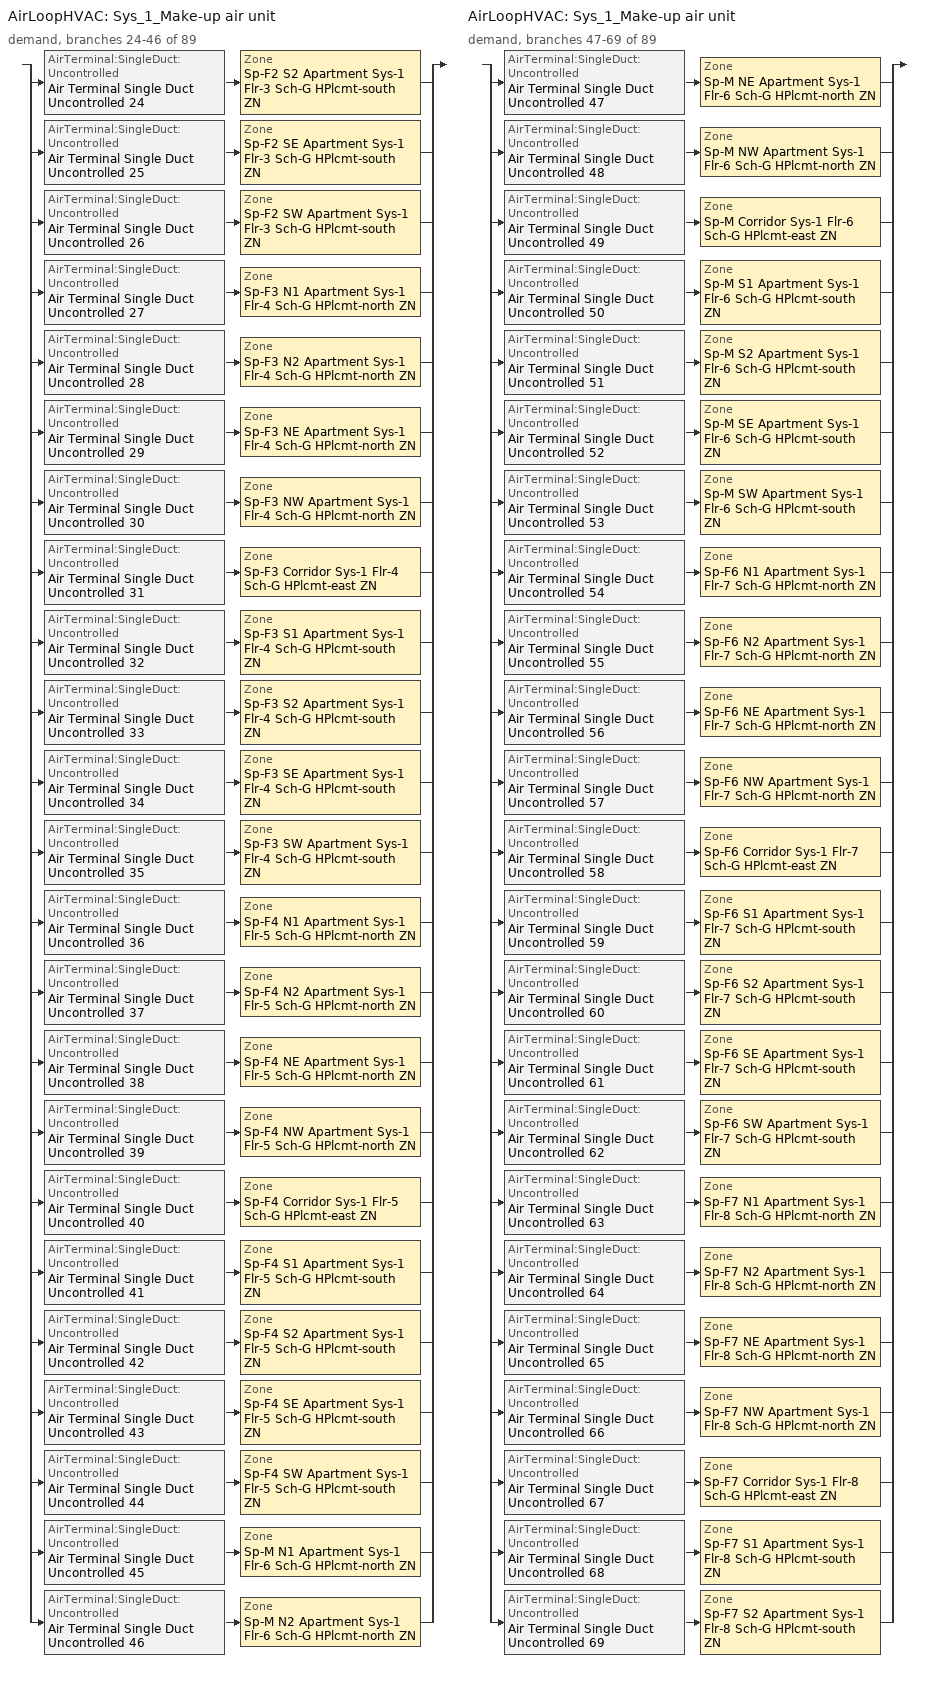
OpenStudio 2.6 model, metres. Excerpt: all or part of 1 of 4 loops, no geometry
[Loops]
AirLoopHVAC 'Sys_1_Make-up air unit'
 demand, branches 24-46 of 89: split
  | AirTerminal:SingleDuct:Uncontrolled 'Air Terminal Single Duct Uncontrolled 24' > Zone 'Sp-F2 S2 Apartment Sys-1 Flr-3 Sch-G HPlcmt-south ZN'
  | AirTerminal:SingleDuct:Uncontrolled 'Air Terminal Single Duct Uncontrolled 25' > Zone 'Sp-F2 SE Apartment Sys-1 Flr-3 Sch-G HPlcmt-south ZN'
  | AirTerminal:SingleDuct:Uncontrolled 'Air Terminal Single Duct Uncontrolled 26' > Zone 'Sp-F2 SW Apartment Sys-1 Flr-3 Sch-G HPlcmt-south ZN'
  | AirTerminal:SingleDuct:Uncontrolled 'Air Terminal Single Duct Uncontrolled 27' > Zone 'Sp-F3 N1 Apartment Sys-1 Flr-4 Sch-G HPlcmt-north ZN'
  | AirTerminal:SingleDuct:Uncontrolled 'Air Terminal Single Duct Uncontrolled 28' > Zone 'Sp-F3 N2 Apartment Sys-1 Flr-4 Sch-G HPlcmt-north ZN'
  | AirTerminal:SingleDuct:Uncontrolled 'Air Terminal Single Duct Uncontrolled 29' > Zone 'Sp-F3 NE Apartment Sys-1 Flr-4 Sch-G HPlcmt-north ZN'
  | AirTerminal:SingleDuct:Uncontrolled 'Air Terminal Single Duct Uncontrolled 30' > Zone 'Sp-F3 NW Apartment Sys-1 Flr-4 Sch-G HPlcmt-north ZN'
  | AirTerminal:SingleDuct:Uncontrolled 'Air Terminal Single Duct Uncontrolled 31' > Zone 'Sp-F3 Corridor Sys-1 Flr-4 Sch-G HPlcmt-east ZN'
  | AirTerminal:SingleDuct:Uncontrolled 'Air Terminal Single Duct Uncontrolled 32' > Zone 'Sp-F3 S1 Apartment Sys-1 Flr-4 Sch-G HPlcmt-south ZN'
  | AirTerminal:SingleDuct:Uncontrolled 'Air Terminal Single Duct Uncontrolled 33' > Zone 'Sp-F3 S2 Apartment Sys-1 Flr-4 Sch-G HPlcmt-south ZN'
  | AirTerminal:SingleDuct:Uncontrolled 'Air Terminal Single Duct Uncontrolled 34' > Zone 'Sp-F3 SE Apartment Sys-1 Flr-4 Sch-G HPlcmt-south ZN'
  | AirTerminal:SingleDuct:Uncontrolled 'Air Terminal Single Duct Uncontrolled 35' > Zone 'Sp-F3 SW Apartment Sys-1 Flr-4 Sch-G HPlcmt-south ZN'
  | AirTerminal:SingleDuct:Uncontrolled 'Air Terminal Single Duct Uncontrolled 36' > Zone 'Sp-F4 N1 Apartment Sys-1 Flr-5 Sch-G HPlcmt-north ZN'
  | AirTerminal:SingleDuct:Uncontrolled 'Air Terminal Single Duct Uncontrolled 37' > Zone 'Sp-F4 N2 Apartment Sys-1 Flr-5 Sch-G HPlcmt-north ZN'
  | AirTerminal:SingleDuct:Uncontrolled 'Air Terminal Single Duct Uncontrolled 38' > Zone 'Sp-F4 NE Apartment Sys-1 Flr-5 Sch-G HPlcmt-north ZN'
  | AirTerminal:SingleDuct:Uncontrolled 'Air Terminal Single Duct Uncontrolled 39' > Zone 'Sp-F4 NW Apartment Sys-1 Flr-5 Sch-G HPlcmt-north ZN'
  | AirTerminal:SingleDuct:Uncontrolled 'Air Terminal Single Duct Uncontrolled 40' > Zone 'Sp-F4 Corridor Sys-1 Flr-5 Sch-G HPlcmt-east ZN'
  | AirTerminal:SingleDuct:Uncontrolled 'Air Terminal Single Duct Uncontrolled 41' > Zone 'Sp-F4 S1 Apartment Sys-1 Flr-5 Sch-G HPlcmt-south ZN'
  | AirTerminal:SingleDuct:Uncontrolled 'Air Terminal Single Duct Uncontrolled 42' > Zone 'Sp-F4 S2 Apartment Sys-1 Flr-5 Sch-G HPlcmt-south ZN'
  | AirTerminal:SingleDuct:Uncontrolled 'Air Terminal Single Duct Uncontrolled 43' > Zone 'Sp-F4 SE Apartment Sys-1 Flr-5 Sch-G HPlcmt-south ZN'
  | AirTerminal:SingleDuct:Uncontrolled 'Air Terminal Single Duct Uncontrolled 44' > Zone 'Sp-F4 SW Apartment Sys-1 Flr-5 Sch-G HPlcmt-south ZN'
  | AirTerminal:SingleDuct:Uncontrolled 'Air Terminal Single Duct Uncontrolled 45' > Zone 'Sp-M N1 Apartment Sys-1 Flr-6 Sch-G HPlcmt-north ZN'
  | AirTerminal:SingleDuct:Uncontrolled 'Air Terminal Single Duct Uncontrolled 46' > Zone 'Sp-M N2 Apartment Sys-1 Flr-6 Sch-G HPlcmt-north ZN'
AirLoopHVAC 'Sys_1_Make-up air unit'
 demand, branches 47-69 of 89: split
  | AirTerminal:SingleDuct:Uncontrolled 'Air Terminal Single Duct Uncontrolled 47' > Zone 'Sp-M NE Apartment Sys-1 Flr-6 Sch-G HPlcmt-north ZN'
  | AirTerminal:SingleDuct:Uncontrolled 'Air Terminal Single Duct Uncontrolled 48' > Zone 'Sp-M NW Apartment Sys-1 Flr-6 Sch-G HPlcmt-north ZN'
  | AirTerminal:SingleDuct:Uncontrolled 'Air Terminal Single Duct Uncontrolled 49' > Zone 'Sp-M Corridor Sys-1 Flr-6 Sch-G HPlcmt-east ZN'
  | AirTerminal:SingleDuct:Uncontrolled 'Air Terminal Single Duct Uncontrolled 50' > Zone 'Sp-M S1 Apartment Sys-1 Flr-6 Sch-G HPlcmt-south ZN'
  | AirTerminal:SingleDuct:Uncontrolled 'Air Terminal Single Duct Uncontrolled 51' > Zone 'Sp-M S2 Apartment Sys-1 Flr-6 Sch-G HPlcmt-south ZN'
  | AirTerminal:SingleDuct:Uncontrolled 'Air Terminal Single Duct Uncontrolled 52' > Zone 'Sp-M SE Apartment Sys-1 Flr-6 Sch-G HPlcmt-south ZN'
  | AirTerminal:SingleDuct:Uncontrolled 'Air Terminal Single Duct Uncontrolled 53' > Zone 'Sp-M SW Apartment Sys-1 Flr-6 Sch-G HPlcmt-south ZN'
  | AirTerminal:SingleDuct:Uncontrolled 'Air Terminal Single Duct Uncontrolled 54' > Zone 'Sp-F6 N1 Apartment Sys-1 Flr-7 Sch-G HPlcmt-north ZN'
  | AirTerminal:SingleDuct:Uncontrolled 'Air Terminal Single Duct Uncontrolled 55' > Zone 'Sp-F6 N2 Apartment Sys-1 Flr-7 Sch-G HPlcmt-north ZN'
  | AirTerminal:SingleDuct:Uncontrolled 'Air Terminal Single Duct Uncontrolled 56' > Zone 'Sp-F6 NE Apartment Sys-1 Flr-7 Sch-G HPlcmt-north ZN'
  | AirTerminal:SingleDuct:Uncontrolled 'Air Terminal Single Duct Uncontrolled 57' > Zone 'Sp-F6 NW Apartment Sys-1 Flr-7 Sch-G HPlcmt-north ZN'
  | AirTerminal:SingleDuct:Uncontrolled 'Air Terminal Single Duct Uncontrolled 58' > Zone 'Sp-F6 Corridor Sys-1 Flr-7 Sch-G HPlcmt-east ZN'
  | AirTerminal:SingleDuct:Uncontrolled 'Air Terminal Single Duct Uncontrolled 59' > Zone 'Sp-F6 S1 Apartment Sys-1 Flr-7 Sch-G HPlcmt-south ZN'
  | AirTerminal:SingleDuct:Uncontrolled 'Air Terminal Single Duct Uncontrolled 60' > Zone 'Sp-F6 S2 Apartment Sys-1 Flr-7 Sch-G HPlcmt-south ZN'
  | AirTerminal:SingleDuct:Uncontrolled 'Air Terminal Single Duct Uncontrolled 61' > Zone 'Sp-F6 SE Apartment Sys-1 Flr-7 Sch-G HPlcmt-south ZN'
  | AirTerminal:SingleDuct:Uncontrolled 'Air Terminal Single Duct Uncontrolled 62' > Zone 'Sp-F6 SW Apartment Sys-1 Flr-7 Sch-G HPlcmt-south ZN'
  | AirTerminal:SingleDuct:Uncontrolled 'Air Terminal Single Duct Uncontrolled 63' > Zone 'Sp-F7 N1 Apartment Sys-1 Flr-8 Sch-G HPlcmt-north ZN'
  | AirTerminal:SingleDuct:Uncontrolled 'Air Terminal Single Duct Uncontrolled 64' > Zone 'Sp-F7 N2 Apartment Sys-1 Flr-8 Sch-G HPlcmt-north ZN'
  | AirTerminal:SingleDuct:Uncontrolled 'Air Terminal Single Duct Uncontrolled 65' > Zone 'Sp-F7 NE Apartment Sys-1 Flr-8 Sch-G HPlcmt-north ZN'
  | AirTerminal:SingleDuct:Uncontrolled 'Air Terminal Single Duct Uncontrolled 66' > Zone 'Sp-F7 NW Apartment Sys-1 Flr-8 Sch-G HPlcmt-north ZN'
  | AirTerminal:SingleDuct:Uncontrolled 'Air Terminal Single Duct Uncontrolled 67' > Zone 'Sp-F7 Corridor Sys-1 Flr-8 Sch-G HPlcmt-east ZN'
  | AirTerminal:SingleDuct:Uncontrolled 'Air Terminal Single Duct Uncontrolled 68' > Zone 'Sp-F7 S1 Apartment Sys-1 Flr-8 Sch-G HPlcmt-south ZN'
  | AirTerminal:SingleDuct:Uncontrolled 'Air Terminal Single Duct Uncontrolled 69' > Zone 'Sp-F7 S2 Apartment Sys-1 Flr-8 Sch-G HPlcmt-south ZN'
[Sizing:Zone] Zone Cooling Design Supply Air Temperature Input Method=SupplyAirTemperature; Zone Cooling Design Supply Air Temperature {C}=13; Zone Cooling Design Supply Air Temperature Difference {deltaC}=11.11; Zone Heating Design Supply Air Temperature Input Method=SupplyAirTemperature; Zone Heating Design Supply Air Temperature {C}=43; Zone Heating Design Supply Air Temperature Difference {deltaC}=11.11; Zone Cooling Design Supply Air Humidity Ratio {kg-H2O/kg-air}=0.0085; Zone Heating Design Supply Air Humidity Ratio {kg-H2O/kg-air}=0.008; Zone Heating Sizing Factor=1.3; Zone Cooling Sizing Factor=1.1; Cooling Design Air Flow Method=DesignDay; Heating Design Air Flow Method=DesignDay; Account for Dedicated Outdoor Air System=No; Dedicated Outdoor Air System Control Strategy=NeutralSupplyAir; Dedicated Outdoor Air Low Setpoint Temperature for Design {C}=autosize; Dedicated Outdoor Air High Setpoint Temperature for Design {C}=autosize
Sp-F2 S2 Apartment Sys-1 Flr-3 Sch-G HPlcmt-south ZN; Sp-F2 SE Apartment Sys-1 Flr-3 Sch-G HPlcmt-south ZN; Sp-F2 SW Apartment Sys-1 Flr-3 Sch-G HPlcmt-south ZN; Sp-F3 N1 Apartment Sys-1 Flr-4 Sch-G HPlcmt-north ZN; Sp-F3 N2 Apartment Sys-1 Flr-4 Sch-G HPlcmt-north ZN; Sp-F3 NE Apartment Sys-1 Flr-4 Sch-G HPlcmt-north ZN; Sp-F3 NW Apartment Sys-1 Flr-4 Sch-G HPlcmt-north ZN; Sp-F3 Corridor Sys-1 Flr-4 Sch-G HPlcmt-east ZN; Sp-F3 S1 Apartment Sys-1 Flr-4 Sch-G HPlcmt-south ZN; Sp-F3 S2 Apartment Sys-1 Flr-4 Sch-G HPlcmt-south ZN; Sp-F3 SE Apartment Sys-1 Flr-4 Sch-G HPlcmt-south ZN; Sp-F3 SW Apartment Sys-1 Flr-4 Sch-G HPlcmt-south ZN; Sp-F4 N1 Apartment Sys-1 Flr-5 Sch-G HPlcmt-north ZN; Sp-F4 N2 Apartment Sys-1 Flr-5 Sch-G HPlcmt-north ZN; Sp-F4 NE Apartment Sys-1 Flr-5 Sch-G HPlcmt-north ZN; Sp-F4 NW Apartment Sys-1 Flr-5 Sch-G HPlcmt-north ZN; Sp-F4 Corridor Sys-1 Flr-5 Sch-G HPlcmt-east ZN; Sp-F4 S1 Apartment Sys-1 Flr-5 Sch-G HPlcmt-south ZN; Sp-F4 S2 Apartment Sys-1 Flr-5 Sch-G HPlcmt-south ZN; Sp-F4 SE Apartment Sys-1 Flr-5 Sch-G HPlcmt-south ZN; Sp-F4 SW Apartment Sys-1 Flr-5 Sch-G HPlcmt-south ZN; Sp-M N1 Apartment Sys-1 Flr-6 Sch-G HPlcmt-north ZN; Sp-M N2 Apartment Sys-1 Flr-6 Sch-G HPlcmt-north ZN; Sp-M NE Apartment Sys-1 Flr-6 Sch-G HPlcmt-north ZN; Sp-M NW Apartment Sys-1 Flr-6 Sch-G HPlcmt-north ZN; Sp-M Corridor Sys-1 Flr-6 Sch-G HPlcmt-east ZN; Sp-M S1 Apartment Sys-1 Flr-6 Sch-G HPlcmt-south ZN; Sp-M S2 Apartment Sys-1 Flr-6 Sch-G HPlcmt-south ZN; Sp-M SE Apartment Sys-1 Flr-6 Sch-G HPlcmt-south ZN; Sp-M SW Apartment Sys-1 Flr-6 Sch-G HPlcmt-south ZN; Sp-F6 N1 Apartment Sys-1 Flr-7 Sch-G HPlcmt-north ZN; Sp-F6 N2 Apartment Sys-1 Flr-7 Sch-G HPlcmt-north ZN; Sp-F6 NE Apartment Sys-1 Flr-7 Sch-G HPlcmt-north ZN; Sp-F6 NW Apartment Sys-1 Flr-7 Sch-G HPlcmt-north ZN; Sp-F6 Corridor Sys-1 Flr-7 Sch-G HPlcmt-east ZN; Sp-F6 S1 Apartment Sys-1 Flr-7 Sch-G HPlcmt-south ZN; Sp-F6 S2 Apartment Sys-1 Flr-7 Sch-G HPlcmt-south ZN; Sp-F6 SE Apartment Sys-1 Flr-7 Sch-G HPlcmt-south ZN; Sp-F6 SW Apartment Sys-1 Flr-7 Sch-G HPlcmt-south ZN; Sp-F7 N1 Apartment Sys-1 Flr-8 Sch-G HPlcmt-north ZN; Sp-F7 N2 Apartment Sys-1 Flr-8 Sch-G HPlcmt-north ZN; Sp-F7 NE Apartment Sys-1 Flr-8 Sch-G HPlcmt-north ZN; Sp-F7 NW Apartment Sys-1 Flr-8 Sch-G HPlcmt-north ZN; Sp-F7 Corridor Sys-1 Flr-8 Sch-G HPlcmt-east ZN; Sp-F7 S1 Apartment Sys-1 Flr-8 Sch-G HPlcmt-south ZN; Sp-F7 S2 Apartment Sys-1 Flr-8 Sch-G HPlcmt-south ZN
[Zone equipment]
Sp-F2 S2 Apartment Sys-1 Flr-3 Sch-G HPlcmt-south ZN: Sp-F2 S2 Apartment Sys-1 Flr-3 Sch-G HPlcmt-south ZN PTAC, Air Terminal Single Duct Uncontrolled 24, Sp-F2 S2 Apartment Sys-1 Flr-3 Sch-G HPlcmt-south ZN Elec Baseboard
Sp-F2 SE Apartment Sys-1 Flr-3 Sch-G HPlcmt-south ZN: Sp-F2 SE Apartment Sys-1 Flr-3 Sch-G HPlcmt-south ZN PTAC, Air Terminal Single Duct Uncontrolled 25, Sp-F2 SE Apartment Sys-1 Flr-3 Sch-G HPlcmt-south ZN Elec Baseboard
Sp-F2 SW Apartment Sys-1 Flr-3 Sch-G HPlcmt-south ZN: Sp-F2 SW Apartment Sys-1 Flr-3 Sch-G HPlcmt-south ZN PTAC, Air Terminal Single Duct Uncontrolled 26, Sp-F2 SW Apartment Sys-1 Flr-3 Sch-G HPlcmt-south ZN Elec Baseboard
Sp-F3 N1 Apartment Sys-1 Flr-4 Sch-G HPlcmt-north ZN: Sp-F3 N1 Apartment Sys-1 Flr-4 Sch-G HPlcmt-north ZN PTAC, Air Terminal Single Duct Uncontrolled 27, Sp-F3 N1 Apartment Sys-1 Flr-4 Sch-G HPlcmt-north ZN Elec Baseboard
Sp-F3 N2 Apartment Sys-1 Flr-4 Sch-G HPlcmt-north ZN: Sp-F3 N2 Apartment Sys-1 Flr-4 Sch-G HPlcmt-north ZN PTAC, Air Terminal Single Duct Uncontrolled 28, Sp-F3 N2 Apartment Sys-1 Flr-4 Sch-G HPlcmt-north ZN Elec Baseboard
Sp-F3 NE Apartment Sys-1 Flr-4 Sch-G HPlcmt-north ZN: Sp-F3 NE Apartment Sys-1 Flr-4 Sch-G HPlcmt-north ZN PTAC, Air Terminal Single Duct Uncontrolled 29, Sp-F3 NE Apartment Sys-1 Flr-4 Sch-G HPlcmt-north ZN Elec Baseboard
Sp-F3 NW Apartment Sys-1 Flr-4 Sch-G HPlcmt-north ZN: Sp-F3 NW Apartment Sys-1 Flr-4 Sch-G HPlcmt-north ZN PTAC, Air Terminal Single Duct Uncontrolled 30, Sp-F3 NW Apartment Sys-1 Flr-4 Sch-G HPlcmt-north ZN Elec Baseboard
Sp-F3 Corridor Sys-1 Flr-4 Sch-G HPlcmt-east ZN: Sp-F3 Corridor Sys-1 Flr-4 Sch-G HPlcmt-east ZN PTAC, Air Terminal Single Duct Uncontrolled 31, Sp-F3 Corridor Sys-1 Flr-4 Sch-G HPlcmt-east ZN Elec Baseboard
Sp-F3 S1 Apartment Sys-1 Flr-4 Sch-G HPlcmt-south ZN: Sp-F3 S1 Apartment Sys-1 Flr-4 Sch-G HPlcmt-south ZN PTAC, Air Terminal Single Duct Uncontrolled 32, Sp-F3 S1 Apartment Sys-1 Flr-4 Sch-G HPlcmt-south ZN Elec Baseboard
Sp-F3 S2 Apartment Sys-1 Flr-4 Sch-G HPlcmt-south ZN: Sp-F3 S2 Apartment Sys-1 Flr-4 Sch-G HPlcmt-south ZN PTAC, Air Terminal Single Duct Uncontrolled 33, Sp-F3 S2 Apartment Sys-1 Flr-4 Sch-G HPlcmt-south ZN Elec Baseboard
Sp-F3 SE Apartment Sys-1 Flr-4 Sch-G HPlcmt-south ZN: Sp-F3 SE Apartment Sys-1 Flr-4 Sch-G HPlcmt-south ZN PTAC, Air Terminal Single Duct Uncontrolled 34, Sp-F3 SE Apartment Sys-1 Flr-4 Sch-G HPlcmt-south ZN Elec Baseboard
Sp-F3 SW Apartment Sys-1 Flr-4 Sch-G HPlcmt-south ZN: Sp-F3 SW Apartment Sys-1 Flr-4 Sch-G HPlcmt-south ZN PTAC, Air Terminal Single Duct Uncontrolled 35, Sp-F3 SW Apartment Sys-1 Flr-4 Sch-G HPlcmt-south ZN Elec Baseboard
Sp-F4 N1 Apartment Sys-1 Flr-5 Sch-G HPlcmt-north ZN: Sp-F4 N1 Apartment Sys-1 Flr-5 Sch-G HPlcmt-north ZN PTAC, Air Terminal Single Duct Uncontrolled 36, Sp-F4 N1 Apartment Sys-1 Flr-5 Sch-G HPlcmt-north ZN Elec Baseboard
Sp-F4 N2 Apartment Sys-1 Flr-5 Sch-G HPlcmt-north ZN: Sp-F4 N2 Apartment Sys-1 Flr-5 Sch-G HPlcmt-north ZN PTAC, Air Terminal Single Duct Uncontrolled 37, Sp-F4 N2 Apartment Sys-1 Flr-5 Sch-G HPlcmt-north ZN Elec Baseboard
Sp-F4 NE Apartment Sys-1 Flr-5 Sch-G HPlcmt-north ZN: Sp-F4 NE Apartment Sys-1 Flr-5 Sch-G HPlcmt-north ZN PTAC, Air Terminal Single Duct Uncontrolled 38, Sp-F4 NE Apartment Sys-1 Flr-5 Sch-G HPlcmt-north ZN Elec Baseboard
Sp-F4 NW Apartment Sys-1 Flr-5 Sch-G HPlcmt-north ZN: Sp-F4 NW Apartment Sys-1 Flr-5 Sch-G HPlcmt-north ZN PTAC, Air Terminal Single Duct Uncontrolled 39, Sp-F4 NW Apartment Sys-1 Flr-5 Sch-G HPlcmt-north ZN Elec Baseboard
Sp-F4 Corridor Sys-1 Flr-5 Sch-G HPlcmt-east ZN: Sp-F4 Corridor Sys-1 Flr-5 Sch-G HPlcmt-east ZN PTAC, Air Terminal Single Duct Uncontrolled 40, Sp-F4 Corridor Sys-1 Flr-5 Sch-G HPlcmt-east ZN Elec Baseboard
Sp-F4 S1 Apartment Sys-1 Flr-5 Sch-G HPlcmt-south ZN: Sp-F4 S1 Apartment Sys-1 Flr-5 Sch-G HPlcmt-south ZN PTAC, Air Terminal Single Duct Uncontrolled 41, Sp-F4 S1 Apartment Sys-1 Flr-5 Sch-G HPlcmt-south ZN Elec Baseboard
Sp-F4 S2 Apartment Sys-1 Flr-5 Sch-G HPlcmt-south ZN: Sp-F4 S2 Apartment Sys-1 Flr-5 Sch-G HPlcmt-south ZN PTAC, Air Terminal Single Duct Uncontrolled 42, Sp-F4 S2 Apartment Sys-1 Flr-5 Sch-G HPlcmt-south ZN Elec Baseboard
Sp-F4 SE Apartment Sys-1 Flr-5 Sch-G HPlcmt-south ZN: Sp-F4 SE Apartment Sys-1 Flr-5 Sch-G HPlcmt-south ZN PTAC, Air Terminal Single Duct Uncontrolled 43, Sp-F4 SE Apartment Sys-1 Flr-5 Sch-G HPlcmt-south ZN Elec Baseboard
Sp-F4 SW Apartment Sys-1 Flr-5 Sch-G HPlcmt-south ZN: Sp-F4 SW Apartment Sys-1 Flr-5 Sch-G HPlcmt-south ZN PTAC, Air Terminal Single Duct Uncontrolled 44, Sp-F4 SW Apartment Sys-1 Flr-5 Sch-G HPlcmt-south ZN Elec Baseboard
Sp-M N1 Apartment Sys-1 Flr-6 Sch-G HPlcmt-north ZN: Sp-M N1 Apartment Sys-1 Flr-6 Sch-G HPlcmt-north ZN PTAC, Air Terminal Single Duct Uncontrolled 45, Sp-M N1 Apartment Sys-1 Flr-6 Sch-G HPlcmt-north ZN Elec Baseboard
Sp-M N2 Apartment Sys-1 Flr-6 Sch-G HPlcmt-north ZN: Sp-M N2 Apartment Sys-1 Flr-6 Sch-G HPlcmt-north ZN PTAC, Air Terminal Single Duct Uncontrolled 46, Sp-M N2 Apartment Sys-1 Flr-6 Sch-G HPlcmt-north ZN Elec Baseboard
Sp-M NE Apartment Sys-1 Flr-6 Sch-G HPlcmt-north ZN: Sp-M NE Apartment Sys-1 Flr-6 Sch-G HPlcmt-north ZN PTAC, Air Terminal Single Duct Uncontrolled 47, Sp-M NE Apartment Sys-1 Flr-6 Sch-G HPlcmt-north ZN Elec Baseboard
Sp-M NW Apartment Sys-1 Flr-6 Sch-G HPlcmt-north ZN: Sp-M NW Apartment Sys-1 Flr-6 Sch-G HPlcmt-north ZN PTAC, Air Terminal Single Duct Uncontrolled 48, Sp-M NW Apartment Sys-1 Flr-6 Sch-G HPlcmt-north ZN Elec Baseboard
Sp-M Corridor Sys-1 Flr-6 Sch-G HPlcmt-east ZN: Sp-M Corridor Sys-1 Flr-6 Sch-G HPlcmt-east ZN PTAC, Air Terminal Single Duct Uncontrolled 49, Sp-M Corridor Sys-1 Flr-6 Sch-G HPlcmt-east ZN Elec Baseboard
Sp-M S1 Apartment Sys-1 Flr-6 Sch-G HPlcmt-south ZN: Sp-M S1 Apartment Sys-1 Flr-6 Sch-G HPlcmt-south ZN PTAC, Air Terminal Single Duct Uncontrolled 50, Sp-M S1 Apartment Sys-1 Flr-6 Sch-G HPlcmt-south ZN Elec Baseboard
Sp-M S2 Apartment Sys-1 Flr-6 Sch-G HPlcmt-south ZN: Sp-M S2 Apartment Sys-1 Flr-6 Sch-G HPlcmt-south ZN PTAC, Air Terminal Single Duct Uncontrolled 51, Sp-M S2 Apartment Sys-1 Flr-6 Sch-G HPlcmt-south ZN Elec Baseboard
Sp-M SE Apartment Sys-1 Flr-6 Sch-G HPlcmt-south ZN: Sp-M SE Apartment Sys-1 Flr-6 Sch-G HPlcmt-south ZN PTAC, Air Terminal Single Duct Uncontrolled 52, Sp-M SE Apartment Sys-1 Flr-6 Sch-G HPlcmt-south ZN Elec Baseboard
Sp-M SW Apartment Sys-1 Flr-6 Sch-G HPlcmt-south ZN: Sp-M SW Apartment Sys-1 Flr-6 Sch-G HPlcmt-south ZN PTAC, Air Terminal Single Duct Uncontrolled 53, Sp-M SW Apartment Sys-1 Flr-6 Sch-G HPlcmt-south ZN Elec Baseboard
Sp-F6 N1 Apartment Sys-1 Flr-7 Sch-G HPlcmt-north ZN: Sp-F6 N1 Apartment Sys-1 Flr-7 Sch-G HPlcmt-north ZN PTAC, Air Terminal Single Duct Uncontrolled 54, Sp-F6 N1 Apartment Sys-1 Flr-7 Sch-G HPlcmt-north ZN Elec Baseboard
Sp-F6 N2 Apartment Sys-1 Flr-7 Sch-G HPlcmt-north ZN: Sp-F6 N2 Apartment Sys-1 Flr-7 Sch-G HPlcmt-north ZN PTAC, Air Terminal Single Duct Uncontrolled 55, Sp-F6 N2 Apartment Sys-1 Flr-7 Sch-G HPlcmt-north ZN Elec Baseboard
Sp-F6 NE Apartment Sys-1 Flr-7 Sch-G HPlcmt-north ZN: Sp-F6 NE Apartment Sys-1 Flr-7 Sch-G HPlcmt-north ZN PTAC, Air Terminal Single Duct Uncontrolled 56, Sp-F6 NE Apartment Sys-1 Flr-7 Sch-G HPlcmt-north ZN Elec Baseboard
Sp-F6 NW Apartment Sys-1 Flr-7 Sch-G HPlcmt-north ZN: Sp-F6 NW Apartment Sys-1 Flr-7 Sch-G HPlcmt-north ZN PTAC, Air Terminal Single Duct Uncontrolled 57, Sp-F6 NW Apartment Sys-1 Flr-7 Sch-G HPlcmt-north ZN Elec Baseboard
Sp-F6 Corridor Sys-1 Flr-7 Sch-G HPlcmt-east ZN: Sp-F6 Corridor Sys-1 Flr-7 Sch-G HPlcmt-east ZN PTAC, Air Terminal Single Duct Uncontrolled 58, Sp-F6 Corridor Sys-1 Flr-7 Sch-G HPlcmt-east ZN Elec Baseboard
Sp-F6 S1 Apartment Sys-1 Flr-7 Sch-G HPlcmt-south ZN: Sp-F6 S1 Apartment Sys-1 Flr-7 Sch-G HPlcmt-south ZN PTAC, Air Terminal Single Duct Uncontrolled 59, Sp-F6 S1 Apartment Sys-1 Flr-7 Sch-G HPlcmt-south ZN Elec Baseboard
Sp-F6 S2 Apartment Sys-1 Flr-7 Sch-G HPlcmt-south ZN: Sp-F6 S2 Apartment Sys-1 Flr-7 Sch-G HPlcmt-south ZN PTAC, Air Terminal Single Duct Uncontrolled 60, Sp-F6 S2 Apartment Sys-1 Flr-7 Sch-G HPlcmt-south ZN Elec Baseboard
Sp-F6 SE Apartment Sys-1 Flr-7 Sch-G HPlcmt-south ZN: Sp-F6 SE Apartment Sys-1 Flr-7 Sch-G HPlcmt-south ZN PTAC, Air Terminal Single Duct Uncontrolled 61, Sp-F6 SE Apartment Sys-1 Flr-7 Sch-G HPlcmt-south ZN Elec Baseboard
Sp-F6 SW Apartment Sys-1 Flr-7 Sch-G HPlcmt-south ZN: Sp-F6 SW Apartment Sys-1 Flr-7 Sch-G HPlcmt-south ZN PTAC, Air Terminal Single Duct Uncontrolled 62, Sp-F6 SW Apartment Sys-1 Flr-7 Sch-G HPlcmt-south ZN Elec Baseboard
Sp-F7 N1 Apartment Sys-1 Flr-8 Sch-G HPlcmt-north ZN: Sp-F7 N1 Apartment Sys-1 Flr-8 Sch-G HPlcmt-north ZN PTAC, Air Terminal Single Duct Uncontrolled 63, Sp-F7 N1 Apartment Sys-1 Flr-8 Sch-G HPlcmt-north ZN Elec Baseboard
Sp-F7 N2 Apartment Sys-1 Flr-8 Sch-G HPlcmt-north ZN: Sp-F7 N2 Apartment Sys-1 Flr-8 Sch-G HPlcmt-north ZN PTAC, Air Terminal Single Duct Uncontrolled 64, Sp-F7 N2 Apartment Sys-1 Flr-8 Sch-G HPlcmt-north ZN Elec Baseboard
Sp-F7 NE Apartment Sys-1 Flr-8 Sch-G HPlcmt-north ZN: Sp-F7 NE Apartment Sys-1 Flr-8 Sch-G HPlcmt-north ZN PTAC, Air Terminal Single Duct Uncontrolled 65, Sp-F7 NE Apartment Sys-1 Flr-8 Sch-G HPlcmt-north ZN Elec Baseboard
Sp-F7 NW Apartment Sys-1 Flr-8 Sch-G HPlcmt-north ZN: Sp-F7 NW Apartment Sys-1 Flr-8 Sch-G HPlcmt-north ZN PTAC, Air Terminal Single Duct Uncontrolled 66, Sp-F7 NW Apartment Sys-1 Flr-8 Sch-G HPlcmt-north ZN Elec Baseboard
Sp-F7 Corridor Sys-1 Flr-8 Sch-G HPlcmt-east ZN: Sp-F7 Corridor Sys-1 Flr-8 Sch-G HPlcmt-east ZN PTAC, Air Terminal Single Duct Uncontrolled 67, Sp-F7 Corridor Sys-1 Flr-8 Sch-G HPlcmt-east ZN Elec Baseboard
Sp-F7 S1 Apartment Sys-1 Flr-8 Sch-G HPlcmt-south ZN: Sp-F7 S1 Apartment Sys-1 Flr-8 Sch-G HPlcmt-south ZN PTAC, Air Terminal Single Duct Uncontrolled 68, Sp-F7 S1 Apartment Sys-1 Flr-8 Sch-G HPlcmt-south ZN Elec Baseboard
Sp-F7 S2 Apartment Sys-1 Flr-8 Sch-G HPlcmt-south ZN: Sp-F7 S2 Apartment Sys-1 Flr-8 Sch-G HPlcmt-south ZN PTAC, Air Terminal Single Duct Uncontrolled 69, Sp-F7 S2 Apartment Sys-1 Flr-8 Sch-G HPlcmt-south ZN Elec Baseboard
[Coil:Heating:Electric] Availability Schedule=ON_OFF_ALWAYS_OFF
Coil Heating Electric 24; Coil Heating Electric 25; Coil Heating Electric 26; Coil Heating Electric 27; Coil Heating Electric 28; Coil Heating Electric 29; Coil Heating Electric 30; Coil Heating Electric 31; Coil Heating Electric 32; Coil Heating Electric 33; Coil Heating Electric 34; Coil Heating Electric 35; Coil Heating Electric 36; Coil Heating Electric 37; Coil Heating Electric 38; Coil Heating Electric 39; Coil Heating Electric 40; Coil Heating Electric 41; Coil Heating Electric 42; Coil Heating Electric 43; Coil Heating Electric 44; Coil Heating Electric 45; Coil Heating Electric 46; Coil Heating Electric 47; Coil Heating Electric 48; Coil Heating Electric 49; Coil Heating Electric 50; Coil Heating Electric 51; Coil Heating Electric 52; Coil Heating Electric 53; Coil Heating Electric 54; Coil Heating Electric 55; Coil Heating Electric 56; Coil Heating Electric 57; Coil Heating Electric 58; Coil Heating Electric 59; Coil Heating Electric 60; Coil Heating Electric 61; Coil Heating Electric 62; Coil Heating Electric 63; Coil Heating Electric 64; Coil Heating Electric 65; Coil Heating Electric 66; Coil Heating Electric 67; Coil Heating Electric 68; Coil Heating Electric 69
[Coil:Cooling:DX:SingleSpeed] Availability Schedule=Always On Discrete; Rated Total Cooling Capacity {W}=autosize; Rated Sensible Heat Ratio=autosize; Rated Air Flow Rate {m3/s}=autosize; Rated Evaporator Fan Power Per Volume Flow Rate {W/(m3/s)}=773.3; Total Cooling Capacity Function of Temperature Curve=DXCOOL-NECB2011-REF-CAPFT; Total Cooling Capacity Function of Flow Fraction Curve=DXCOOL-NECB2011-REF-CAPFFLOW; Energy Input Ratio Function of Temperature Curve=DXCOOL-NECB2011-REF-COOLEIRFT; Energy Input Ratio Function of Flow Fraction Curve=DXCOOL-NECB2011-REF-COOLEIRFFLOW; Part Load Fraction Correlation Curve=DXCOOL-NECB2011-REF-COOLPLFFPLR; Condenser Type=AirCooled; Evaporative Condenser Effectiveness=0; Evaporative Condenser Air Flow Rate {m3/s}=Autosize; Evaporative Condenser Pump Rated Power Consumption {W}=Autosize; Crankcase Heater Capacity {W}=0; Maximum Outdoor Dry-Bulb Temperature for Crankcase Heater Operation {C}=0; Basin Heater Capacity {W/K}=0; Basin Heater Setpoint Temperature {C}=10
Name | Rated COP {W/W}
Coil Cooling DX Single Speed 25 9kBtu/hr 10.7EER | 3.60708
Coil Cooling DX Single Speed 26 12kBtu/hr 9.9EER | 3.34552
Coil Cooling DX Single Speed 27 14kBtu/hr 9.5EER | 3.22458
Coil Cooling DX Single Speed 28 7kBtu/hr 11.0EER | 3.72696
Coil Cooling DX Single Speed 29 7kBtu/hr 11.0EER | 3.72686
Coil Cooling DX Single Speed 30 12kBtu/hr 10.0EER | 3.39128
Coil Cooling DX Single Speed 31 13kBtu/hr 9.8EER | 3.32979
Coil Cooling DX Single Speed 32 7kBtu/hr 11.0EER | 3.72121
Coil Cooling DX Single Speed 33 9kBtu/hr 10.7EER | 3.60706
Coil Cooling DX Single Speed 34 9kBtu/hr 10.6EER | 3.6004
Coil Cooling DX Single Speed 35 12kBtu/hr 9.9EER | 3.35969
Coil Cooling DX Single Speed 36 14kBtu/hr 9.5EER | 3.21809
Coil Cooling DX Single Speed 37 7kBtu/hr 11.0EER | 3.72698
Coil Cooling DX Single Speed 38 7kBtu/hr 11.0EER | 3.72688
Coil Cooling DX Single Speed 39 12kBtu/hr 10.0EER | 3.3896
Coil Cooling DX Single Speed 40 13kBtu/hr 9.8EER | 3.32581
Coil Cooling DX Single Speed 41 7kBtu/hr 11.0EER | 3.71999
Coil Cooling DX Single Speed 42 9kBtu/hr 10.6EER | 3.60385
Coil Cooling DX Single Speed 43 9kBtu/hr 10.6EER | 3.59752
Coil Cooling DX Single Speed 44 12kBtu/hr 9.9EER | 3.36166
Coil Cooling DX Single Speed 45 14kBtu/hr 9.5EER | 3.21532
Coil Cooling DX Single Speed 46 7kBtu/hr 11.0EER; Coil Cooling DX Single Speed 55 7kBtu/hr 11.0EER | 3.727
Coil Cooling DX Single Speed 47 7kBtu/hr 11.0EER | 3.72689
Coil Cooling DX Single Speed 48 12kBtu/hr 10.0EER | 3.38965
Coil Cooling DX Single Speed 49 13kBtu/hr 9.8EER | 3.32357
Coil Cooling DX Single Speed 50 7kBtu/hr 11.0EER | 3.71954
Coil Cooling DX Single Speed 51 9kBtu/hr 10.6EER | 3.60226
Coil Cooling DX Single Speed 52 9kBtu/hr 10.6EER | 3.59599
Coil Cooling DX Single Speed 53 12kBtu/hr 9.9EER | 3.36228
Coil Cooling DX Single Speed 54 14kBtu/hr 9.5EER | 3.21421
Coil Cooling DX Single Speed 56 7kBtu/hr 11.0EER | 3.7269
Coil Cooling DX Single Speed 57 12kBtu/hr 10.0EER | 3.38988
Coil Cooling DX Single Speed 58 13kBtu/hr 9.8EER | 3.32183
Coil Cooling DX Single Speed 59 7kBtu/hr 11.0EER | 3.71922
Coil Cooling DX Single Speed 60 9kBtu/hr 10.6EER | 3.60105
Coil Cooling DX Single Speed 61 9kBtu/hr 10.6EER | 3.59479
Coil Cooling DX Single Speed 62 12kBtu/hr 9.9EER | 3.36264
Coil Cooling DX Single Speed 63 14kBtu/hr 9.5EER | 3.21347
Coil Cooling DX Single Speed 64 7kBtu/hr 11.0EER | 3.72702
Coil Cooling DX Single Speed 65 7kBtu/hr 11.0EER | 3.72691
Coil Cooling DX Single Speed 66 12kBtu/hr 10.0EER | 3.38981
Coil Cooling DX Single Speed 67 13kBtu/hr 9.8EER | 3.32013
Coil Cooling DX Single Speed 68 7kBtu/hr 11.0EER | 3.71877
Coil Cooling DX Single Speed 69 9kBtu/hr 10.6EER | 3.5998
Coil Cooling DX Single Speed 70 9kBtu/hr 10.6EER | 3.59353
[Fan:ConstantVolume] Availability Schedule=Always On Discrete; Fan Efficiency=0.39975; Pressure Rise {Pa}=640; Maximum Flow Rate {m3/s}=AutoSize; Motor Efficiency=0.615
Fan Constant Volume 25; Fan Constant Volume 26; Fan Constant Volume 27; Fan Constant Volume 28; Fan Constant Volume 29; Fan Constant Volume 30; Fan Constant Volume 31; Fan Constant Volume 32; Fan Constant Volume 33; Fan Constant Volume 34; Fan Constant Volume 35; Fan Constant Volume 36; Fan Constant Volume 37; Fan Constant Volume 38; Fan Constant Volume 39; Fan Constant Volume 40; Fan Constant Volume 41; Fan Constant Volume 42; Fan Constant Volume 43; Fan Constant Volume 44; Fan Constant Volume 45; Fan Constant Volume 46; Fan Constant Volume 47; Fan Constant Volume 48; Fan Constant Volume 49; Fan Constant Volume 50; Fan Constant Volume 51; Fan Constant Volume 52; Fan Constant Volume 53; Fan Constant Volume 54; Fan Constant Volume 55; Fan Constant Volume 56; Fan Constant Volume 57; Fan Constant Volume 58; Fan Constant Volume 59; Fan Constant Volume 60; Fan Constant Volume 61; Fan Constant Volume 62; Fan Constant Volume 63; Fan Constant Volume 64; Fan Constant Volume 65; Fan Constant Volume 66; Fan Constant Volume 67; Fan Constant Volume 68; Fan Constant Volume 69; Fan Constant Volume 70
[ZoneHVAC:PackagedTerminalAirConditioner] Availability Schedule=Always On Discrete; Supply Air Flow Rate During Cooling Operation {m3/s}=Autosize; Supply Air Flow Rate During Heating Operation {m3/s}=Autosize; Supply Air Flow Rate When No Cooling or Heating is Needed {m3/s}=Autosize; Outdoor Air Flow Rate During Cooling Operation {m3/s}=1e-05; Outdoor Air Flow Rate During Heating Operation {m3/s}=1e-05; Outdoor Air Flow Rate When No Cooling or Heating is Needed {m3/s}=1e-05; Fan Placement=DrawThrough
Name | Supply Air Fan | Heating Coil | Cooling Coil
Sp-F2 S2 Apartment Sys-1 Flr-3 Sch-G HPlcmt-south ZN PTAC | Fan Constant Volume 25 | Coil Heating Electric 24 | Coil Cooling DX Single Speed 25 9kBtu/hr 10.7EER
Sp-F2 SE Apartment Sys-1 Flr-3 Sch-G HPlcmt-south ZN PTAC | Fan Constant Volume 26 | Coil Heating Electric 25 | Coil Cooling DX Single Speed 26 12kBtu/hr 9.9EER
Sp-F2 SW Apartment Sys-1 Flr-3 Sch-G HPlcmt-south ZN PTAC | Fan Constant Volume 27 | Coil Heating Electric 26 | Coil Cooling DX Single Speed 27 14kBtu/hr 9.5EER
Sp-F3 N1 Apartment Sys-1 Flr-4 Sch-G HPlcmt-north ZN PTAC | Fan Constant Volume 28 | Coil Heating Electric 27 | Coil Cooling DX Single Speed 28 7kBtu/hr 11.0EER
Sp-F3 N2 Apartment Sys-1 Flr-4 Sch-G HPlcmt-north ZN PTAC | Fan Constant Volume 29 | Coil Heating Electric 28 | Coil Cooling DX Single Speed 29 7kBtu/hr 11.0EER
Sp-F3 NE Apartment Sys-1 Flr-4 Sch-G HPlcmt-north ZN PTAC | Fan Constant Volume 30 | Coil Heating Electric 29 | Coil Cooling DX Single Speed 30 12kBtu/hr 10.0EER
Sp-F3 NW Apartment Sys-1 Flr-4 Sch-G HPlcmt-north ZN PTAC | Fan Constant Volume 31 | Coil Heating Electric 30 | Coil Cooling DX Single Speed 31 13kBtu/hr 9.8EER
Sp-F3 Corridor Sys-1 Flr-4 Sch-G HPlcmt-east ZN PTAC | Fan Constant Volume 32 | Coil Heating Electric 31 | Coil Cooling DX Single Speed 32 7kBtu/hr 11.0EER
Sp-F3 S1 Apartment Sys-1 Flr-4 Sch-G HPlcmt-south ZN PTAC | Fan Constant Volume 33 | Coil Heating Electric 32 | Coil Cooling DX Single Speed 33 9kBtu/hr 10.7EER
Sp-F3 S2 Apartment Sys-1 Flr-4 Sch-G HPlcmt-south ZN PTAC | Fan Constant Volume 34 | Coil Heating Electric 33 | Coil Cooling DX Single Speed 34 9kBtu/hr 10.6EER
Sp-F3 SE Apartment Sys-1 Flr-4 Sch-G HPlcmt-south ZN PTAC | Fan Constant Volume 35 | Coil Heating Electric 34 | Coil Cooling DX Single Speed 35 12kBtu/hr 9.9EER
Sp-F3 SW Apartment Sys-1 Flr-4 Sch-G HPlcmt-south ZN PTAC | Fan Constant Volume 36 | Coil Heating Electric 35 | Coil Cooling DX Single Speed 36 14kBtu/hr 9.5EER
Sp-F4 N1 Apartment Sys-1 Flr-5 Sch-G HPlcmt-north ZN PTAC | Fan Constant Volume 37 | Coil Heating Electric 36 | Coil Cooling DX Single Speed 37 7kBtu/hr 11.0EER
Sp-F4 N2 Apartment Sys-1 Flr-5 Sch-G HPlcmt-north ZN PTAC | Fan Constant Volume 38 | Coil Heating Electric 37 | Coil Cooling DX Single Speed 38 7kBtu/hr 11.0EER
Sp-F4 NE Apartment Sys-1 Flr-5 Sch-G HPlcmt-north ZN PTAC | Fan Constant Volume 39 | Coil Heating Electric 38 | Coil Cooling DX Single Speed 39 12kBtu/hr 10.0EER
Sp-F4 NW Apartment Sys-1 Flr-5 Sch-G HPlcmt-north ZN PTAC | Fan Constant Volume 40 | Coil Heating Electric 39 | Coil Cooling DX Single Speed 40 13kBtu/hr 9.8EER
Sp-F4 Corridor Sys-1 Flr-5 Sch-G HPlcmt-east ZN PTAC | Fan Constant Volume 41 | Coil Heating Electric 40 | Coil Cooling DX Single Speed 41 7kBtu/hr 11.0EER
Sp-F4 S1 Apartment Sys-1 Flr-5 Sch-G HPlcmt-south ZN PTAC | Fan Constant Volume 42 | Coil Heating Electric 41 | Coil Cooling DX Single Speed 42 9kBtu/hr 10.6EER
Sp-F4 S2 Apartment Sys-1 Flr-5 Sch-G HPlcmt-south ZN PTAC | Fan Constant Volume 43 | Coil Heating Electric 42 | Coil Cooling DX Single Speed 43 9kBtu/hr 10.6EER
Sp-F4 SE Apartment Sys-1 Flr-5 Sch-G HPlcmt-south ZN PTAC | Fan Constant Volume 44 | Coil Heating Electric 43 | Coil Cooling DX Single Speed 44 12kBtu/hr 9.9EER
Sp-F4 SW Apartment Sys-1 Flr-5 Sch-G HPlcmt-south ZN PTAC | Fan Constant Volume 45 | Coil Heating Electric 44 | Coil Cooling DX Single Speed 45 14kBtu/hr 9.5EER
Sp-M N1 Apartment Sys-1 Flr-6 Sch-G HPlcmt-north ZN PTAC | Fan Constant Volume 46 | Coil Heating Electric 45 | Coil Cooling DX Single Speed 46 7kBtu/hr 11.0EER
Sp-M N2 Apartment Sys-1 Flr-6 Sch-G HPlcmt-north ZN PTAC | Fan Constant Volume 47 | Coil Heating Electric 46 | Coil Cooling DX Single Speed 47 7kBtu/hr 11.0EER
Sp-M NE Apartment Sys-1 Flr-6 Sch-G HPlcmt-north ZN PTAC | Fan Constant Volume 48 | Coil Heating Electric 47 | Coil Cooling DX Single Speed 48 12kBtu/hr 10.0EER
Sp-M NW Apartment Sys-1 Flr-6 Sch-G HPlcmt-north ZN PTAC | Fan Constant Volume 49 | Coil Heating Electric 48 | Coil Cooling DX Single Speed 49 13kBtu/hr 9.8EER
Sp-M Corridor Sys-1 Flr-6 Sch-G HPlcmt-east ZN PTAC | Fan Constant Volume 50 | Coil Heating Electric 49 | Coil Cooling DX Single Speed 50 7kBtu/hr 11.0EER
Sp-M S1 Apartment Sys-1 Flr-6 Sch-G HPlcmt-south ZN PTAC | Fan Constant Volume 51 | Coil Heating Electric 50 | Coil Cooling DX Single Speed 51 9kBtu/hr 10.6EER
Sp-M S2 Apartment Sys-1 Flr-6 Sch-G HPlcmt-south ZN PTAC | Fan Constant Volume 52 | Coil Heating Electric 51 | Coil Cooling DX Single Speed 52 9kBtu/hr 10.6EER
Sp-M SE Apartment Sys-1 Flr-6 Sch-G HPlcmt-south ZN PTAC | Fan Constant Volume 53 | Coil Heating Electric 52 | Coil Cooling DX Single Speed 53 12kBtu/hr 9.9EER
Sp-M SW Apartment Sys-1 Flr-6 Sch-G HPlcmt-south ZN PTAC | Fan Constant Volume 54 | Coil Heating Electric 53 | Coil Cooling DX Single Speed 54 14kBtu/hr 9.5EER
Sp-F6 N1 Apartment Sys-1 Flr-7 Sch-G HPlcmt-north ZN PTAC | Fan Constant Volume 55 | Coil Heating Electric 54 | Coil Cooling DX Single Speed 55 7kBtu/hr 11.0EER
Sp-F6 N2 Apartment Sys-1 Flr-7 Sch-G HPlcmt-north ZN PTAC | Fan Constant Volume 56 | Coil Heating Electric 55 | Coil Cooling DX Single Speed 56 7kBtu/hr 11.0EER
Sp-F6 NE Apartment Sys-1 Flr-7 Sch-G HPlcmt-north ZN PTAC | Fan Constant Volume 57 | Coil Heating Electric 56 | Coil Cooling DX Single Speed 57 12kBtu/hr 10.0EER
Sp-F6 NW Apartment Sys-1 Flr-7 Sch-G HPlcmt-north ZN PTAC | Fan Constant Volume 58 | Coil Heating Electric 57 | Coil Cooling DX Single Speed 58 13kBtu/hr 9.8EER
Sp-F6 Corridor Sys-1 Flr-7 Sch-G HPlcmt-east ZN PTAC | Fan Constant Volume 59 | Coil Heating Electric 58 | Coil Cooling DX Single Speed 59 7kBtu/hr 11.0EER
Sp-F6 S1 Apartment Sys-1 Flr-7 Sch-G HPlcmt-south ZN PTAC | Fan Constant Volume 60 | Coil Heating Electric 59 | Coil Cooling DX Single Speed 60 9kBtu/hr 10.6EER
Sp-F6 S2 Apartment Sys-1 Flr-7 Sch-G HPlcmt-south ZN PTAC | Fan Constant Volume 61 | Coil Heating Electric 60 | Coil Cooling DX Single Speed 61 9kBtu/hr 10.6EER
Sp-F6 SE Apartment Sys-1 Flr-7 Sch-G HPlcmt-south ZN PTAC | Fan Constant Volume 62 | Coil Heating Electric 61 | Coil Cooling DX Single Speed 62 12kBtu/hr 9.9EER
Sp-F6 SW Apartment Sys-1 Flr-7 Sch-G HPlcmt-south ZN PTAC | Fan Constant Volume 63 | Coil Heating Electric 62 | Coil Cooling DX Single Speed 63 14kBtu/hr 9.5EER
Sp-F7 N1 Apartment Sys-1 Flr-8 Sch-G HPlcmt-north ZN PTAC | Fan Constant Volume 64 | Coil Heating Electric 63 | Coil Cooling DX Single Speed 64 7kBtu/hr 11.0EER
Sp-F7 N2 Apartment Sys-1 Flr-8 Sch-G HPlcmt-north ZN PTAC | Fan Constant Volume 65 | Coil Heating Electric 64 | Coil Cooling DX Single Speed 65 7kBtu/hr 11.0EER
Sp-F7 NE Apartment Sys-1 Flr-8 Sch-G HPlcmt-north ZN PTAC | Fan Constant Volume 66 | Coil Heating Electric 65 | Coil Cooling DX Single Speed 66 12kBtu/hr 10.0EER
Sp-F7 NW Apartment Sys-1 Flr-8 Sch-G HPlcmt-north ZN PTAC | Fan Constant Volume 67 | Coil Heating Electric 66 | Coil Cooling DX Single Speed 67 13kBtu/hr 9.8EER
Sp-F7 Corridor Sys-1 Flr-8 Sch-G HPlcmt-east ZN PTAC | Fan Constant Volume 68 | Coil Heating Electric 67 | Coil Cooling DX Single Speed 68 7kBtu/hr 11.0EER
Sp-F7 S1 Apartment Sys-1 Flr-8 Sch-G HPlcmt-south ZN PTAC | Fan Constant Volume 69 | Coil Heating Electric 68 | Coil Cooling DX Single Speed 69 9kBtu/hr 10.6EER
Sp-F7 S2 Apartment Sys-1 Flr-8 Sch-G HPlcmt-south ZN PTAC | Fan Constant Volume 70 | Coil Heating Electric 69 | Coil Cooling DX Single Speed 70 9kBtu/hr 10.6EER
[AirTerminal:SingleDuct:Uncontrolled] Availability Schedule=Always On Discrete; Maximum Air Flow Rate {m3/s}=AutoSize
Air Terminal Single Duct Uncontrolled 24; Air Terminal Single Duct Uncontrolled 25; Air Terminal Single Duct Uncontrolled 26; Air Terminal Single Duct Uncontrolled 27; Air Terminal Single Duct Uncontrolled 28; Air Terminal Single Duct Uncontrolled 29; Air Terminal Single Duct Uncontrolled 30; Air Terminal Single Duct Uncontrolled 31; Air Terminal Single Duct Uncontrolled 32; Air Terminal Single Duct Uncontrolled 33; Air Terminal Single Duct Uncontrolled 34; Air Terminal Single Duct Uncontrolled 35; Air Terminal Single Duct Uncontrolled 36; Air Terminal Single Duct Uncontrolled 37; Air Terminal Single Duct Uncontrolled 38; Air Terminal Single Duct Uncontrolled 39; Air Terminal Single Duct Uncontrolled 40; Air Terminal Single Duct Uncontrolled 41; Air Terminal Single Duct Uncontrolled 42; Air Terminal Single Duct Uncontrolled 43; Air Terminal Single Duct Uncontrolled 44; Air Terminal Single Duct Uncontrolled 45; Air Terminal Single Duct Uncontrolled 46; Air Terminal Single Duct Uncontrolled 47; Air Terminal Single Duct Uncontrolled 48; Air Terminal Single Duct Uncontrolled 49; Air Terminal Single Duct Uncontrolled 50; Air Terminal Single Duct Uncontrolled 51; Air Terminal Single Duct Uncontrolled 52; Air Terminal Single Duct Uncontrolled 53; Air Terminal Single Duct Uncontrolled 54; Air Terminal Single Duct Uncontrolled 55; Air Terminal Single Duct Uncontrolled 56; Air Terminal Single Duct Uncontrolled 57; Air Terminal Single Duct Uncontrolled 58; Air Terminal Single Duct Uncontrolled 59; Air Terminal Single Duct Uncontrolled 60; Air Terminal Single Duct Uncontrolled 61; Air Terminal Single Duct Uncontrolled 62; Air Terminal Single Duct Uncontrolled 63; Air Terminal Single Duct Uncontrolled 64; Air Terminal Single Duct Uncontrolled 65; Air Terminal Single Duct Uncontrolled 66; Air Terminal Single Duct Uncontrolled 67; Air Terminal Single Duct Uncontrolled 68; Air Terminal Single Duct Uncontrolled 69
[ZoneHVAC:Baseboard:Convective:Electric] Availability Schedule=Always On Discrete; Efficiency=1
Name | Nominal Capacity {W}
Sp-F2 S2 Apartment Sys-1 Flr-3 Sch-G HPlcmt-south ZN Elec Baseboard | 2022.28
Sp-F2 SE Apartment Sys-1 Flr-3 Sch-G HPlcmt-south ZN Elec Baseboard | 3195.7
Sp-F2 SW Apartment Sys-1 Flr-3 Sch-G HPlcmt-south ZN Elec Baseboard | 3182.21
Sp-F3 N1 Apartment Sys-1 Flr-4 Sch-G HPlcmt-north ZN Elec Baseboard | 2089.46
Sp-F3 N2 Apartment Sys-1 Flr-4 Sch-G HPlcmt-north ZN Elec Baseboard | 2088.51
Sp-F3 NE Apartment Sys-1 Flr-4 Sch-G HPlcmt-north ZN Elec Baseboard | 3252.75
Sp-F3 NW Apartment Sys-1 Flr-4 Sch-G HPlcmt-north ZN Elec Baseboard | 3273.3
Sp-F3 Corridor Sys-1 Flr-4 Sch-G HPlcmt-east ZN Elec Baseboard | 2211.37
Sp-F3 S1 Apartment Sys-1 Flr-4 Sch-G HPlcmt-south ZN Elec Baseboard | 2050.04
Sp-F3 S2 Apartment Sys-1 Flr-4 Sch-G HPlcmt-south ZN Elec Baseboard | 2050
Sp-F3 SE Apartment Sys-1 Flr-4 Sch-G HPlcmt-south ZN Elec Baseboard | 3226.6
Sp-F3 SW Apartment Sys-1 Flr-4 Sch-G HPlcmt-south ZN Elec Baseboard | 3240.67
Sp-F4 N1 Apartment Sys-1 Flr-5 Sch-G HPlcmt-north ZN Elec Baseboard | 2130.8
Sp-F4 N2 Apartment Sys-1 Flr-5 Sch-G HPlcmt-north ZN Elec Baseboard | 2129.82
Sp-F4 NE Apartment Sys-1 Flr-5 Sch-G HPlcmt-north ZN Elec Baseboard | 3306.78
Sp-F4 NW Apartment Sys-1 Flr-5 Sch-G HPlcmt-north ZN Elec Baseboard | 3328.1
Sp-F4 Corridor Sys-1 Flr-5 Sch-G HPlcmt-east ZN Elec Baseboard | 2233.32
Sp-F4 S1 Apartment Sys-1 Flr-5 Sch-G HPlcmt-south ZN Elec Baseboard | 2089.91
Sp-F4 S2 Apartment Sys-1 Flr-5 Sch-G HPlcmt-south ZN Elec Baseboard | 2088.99
Sp-F4 SE Apartment Sys-1 Flr-5 Sch-G HPlcmt-south ZN Elec Baseboard | 3273.42
Sp-F4 SW Apartment Sys-1 Flr-5 Sch-G HPlcmt-south ZN Elec Baseboard | 3294.47
Sp-M N1 Apartment Sys-1 Flr-6 Sch-G HPlcmt-north ZN Elec Baseboard | 2166.15
Sp-M N2 Apartment Sys-1 Flr-6 Sch-G HPlcmt-north ZN Elec Baseboard | 2165.17
Sp-M NE Apartment Sys-1 Flr-6 Sch-G HPlcmt-north ZN Elec Baseboard | 3352.18
Sp-M NW Apartment Sys-1 Flr-6 Sch-G HPlcmt-north ZN Elec Baseboard | 3374.07
Sp-M Corridor Sys-1 Flr-6 Sch-G HPlcmt-east ZN Elec Baseboard | 2253.93
Sp-M S1 Apartment Sys-1 Flr-6 Sch-G HPlcmt-south ZN Elec Baseboard | 2124.83
Sp-M S2 Apartment Sys-1 Flr-6 Sch-G HPlcmt-south ZN Elec Baseboard | 2123.84
Sp-M SE Apartment Sys-1 Flr-6 Sch-G HPlcmt-south ZN Elec Baseboard | 3317.71
Sp-M SW Apartment Sys-1 Flr-6 Sch-G HPlcmt-south ZN Elec Baseboard | 3339.59
Sp-F6 N1 Apartment Sys-1 Flr-7 Sch-G HPlcmt-north ZN Elec Baseboard | 2196.73
Sp-F6 N2 Apartment Sys-1 Flr-7 Sch-G HPlcmt-north ZN Elec Baseboard | 2195.75
Sp-F6 NE Apartment Sys-1 Flr-7 Sch-G HPlcmt-north ZN Elec Baseboard | 3391.88
Sp-F6 NW Apartment Sys-1 Flr-7 Sch-G HPlcmt-north ZN Elec Baseboard | 3414.23
Sp-F6 Corridor Sys-1 Flr-7 Sch-G HPlcmt-east ZN Elec Baseboard | 2272.3
Sp-F6 S1 Apartment Sys-1 Flr-7 Sch-G HPlcmt-south ZN Elec Baseboard | 2155.75
Sp-F6 S2 Apartment Sys-1 Flr-7 Sch-G HPlcmt-south ZN Elec Baseboard | 2154.74
Sp-F6 SE Apartment Sys-1 Flr-7 Sch-G HPlcmt-south ZN Elec Baseboard | 3356.76
Sp-F6 SW Apartment Sys-1 Flr-7 Sch-G HPlcmt-south ZN Elec Baseboard | 3379.11
Sp-F7 N1 Apartment Sys-1 Flr-8 Sch-G HPlcmt-north ZN Elec Baseboard | 2228.11
Sp-F7 N2 Apartment Sys-1 Flr-8 Sch-G HPlcmt-north ZN Elec Baseboard | 2227.12
Sp-F7 NE Apartment Sys-1 Flr-8 Sch-G HPlcmt-north ZN Elec Baseboard | 3430.83
Sp-F7 NW Apartment Sys-1 Flr-8 Sch-G HPlcmt-north ZN Elec Baseboard | 3453.6
Sp-F7 Corridor Sys-1 Flr-8 Sch-G HPlcmt-east ZN Elec Baseboard | 2293.75
Sp-F7 S1 Apartment Sys-1 Flr-8 Sch-G HPlcmt-south ZN Elec Baseboard | 2187.28
Sp-F7 S2 Apartment Sys-1 Flr-8 Sch-G HPlcmt-south ZN Elec Baseboard | 2186.28
[Schedule:Ruleset]
ON_OFF_ALWAYS_OFF: Default Day Schedule=Schedule Day 3
[Schedule:Day]
Schedule Day 3; wkdON_OFF_ALWAYS_OFF 1; satON_OFF_ALWAYS_OFF 1; sunON_OFF_ALWAYS_OFF 1: 1, 0, 0, 2, 0, 0, 3, 0, 0, 4, 0, 0, 5, 0, 0, 6, 0, 0, 7, 0, 0, 8, 0, 0, 9, 0, 0, 10, 0, 0, 11, 0, 0, 12, 0, 0, 13, 0, 0, 14, 0, 0, 15, 0, 0, 16, 0, 0, 17, 0, 0, 18, 0, 0, 19, 0, 0, 20, 0, 0, 21, 0, 0, 22, 0, 0, 23, 0, 0, 24, 0, 0
[Schedule:Rule] Schedule Ruleset=ON_OFF_ALWAYS_OFF; Date Specification Type=DateRange; Start Month=1; Start Day=1; End Month=12; End Day=31
Name | Rule Order | Day Schedule | Apply Sunday | Apply Monday | Apply Tuesday | Apply Wednesday | Apply Thursday | Apply Friday | Apply Saturday
wkdON_OFF_ALWAYS_OFF rule | 2 | wkdON_OFF_ALWAYS_OFF 1 | No | Yes | Yes | Yes | Yes | Yes | No
satON_OFF_ALWAYS_OFFrule | 1 | satON_OFF_ALWAYS_OFF 1 | No | No | No | No | No | No | Yes
sunON_OFF_ALWAYS_OFFrule | 0 | sunON_OFF_ALWAYS_OFF 1 | Yes | No | No | No | No | No | No
[Schedule:Constant]
Always On Discrete: Value=1
[Curve:Biquadratic] Minimum Value of x=13; Maximum Value of x=24; Minimum Value of y=24; Maximum Value of y=46
Name | Coefficient1 Constant | Coefficient2 x | Coefficient3 x**2 | Coefficient4 y | Coefficient5 y**2 | Coefficient6 x*y
DXCOOL-NECB2011-REF-CAPFT | 0.867905 | 0.0142459 | 0.00055436 | -0.0075575 | 3.3e-05 | -0.0001918
DXCOOL-NECB2011-REF-COOLEIRFT | 0.116936 | 0.0284933 | -0.0004112 | 0.0214108 | 0.00016103 | -0.0006791
[Curve:Quadratic] Coefficient1 Constant=1; Coefficient2 x=0; Coefficient3 x**2=0; Minimum Value of x=0; Maximum Value of x=1
DXCOOL-NECB2011-REF-CAPFFLOW; DXCOOL-NECB2011-REF-COOLEIRFFLOW
[Curve:Cubic]
DXCOOL-NECB2011-REF-COOLPLFFPLR: Coefficient1 Constant=0.0277; Coefficient2 x=4.9151; Coefficient3 x**2=-8.184; Coefficient4 x**3=4.2702; Minimum Value of x=0.7; Maximum Value of x=1
